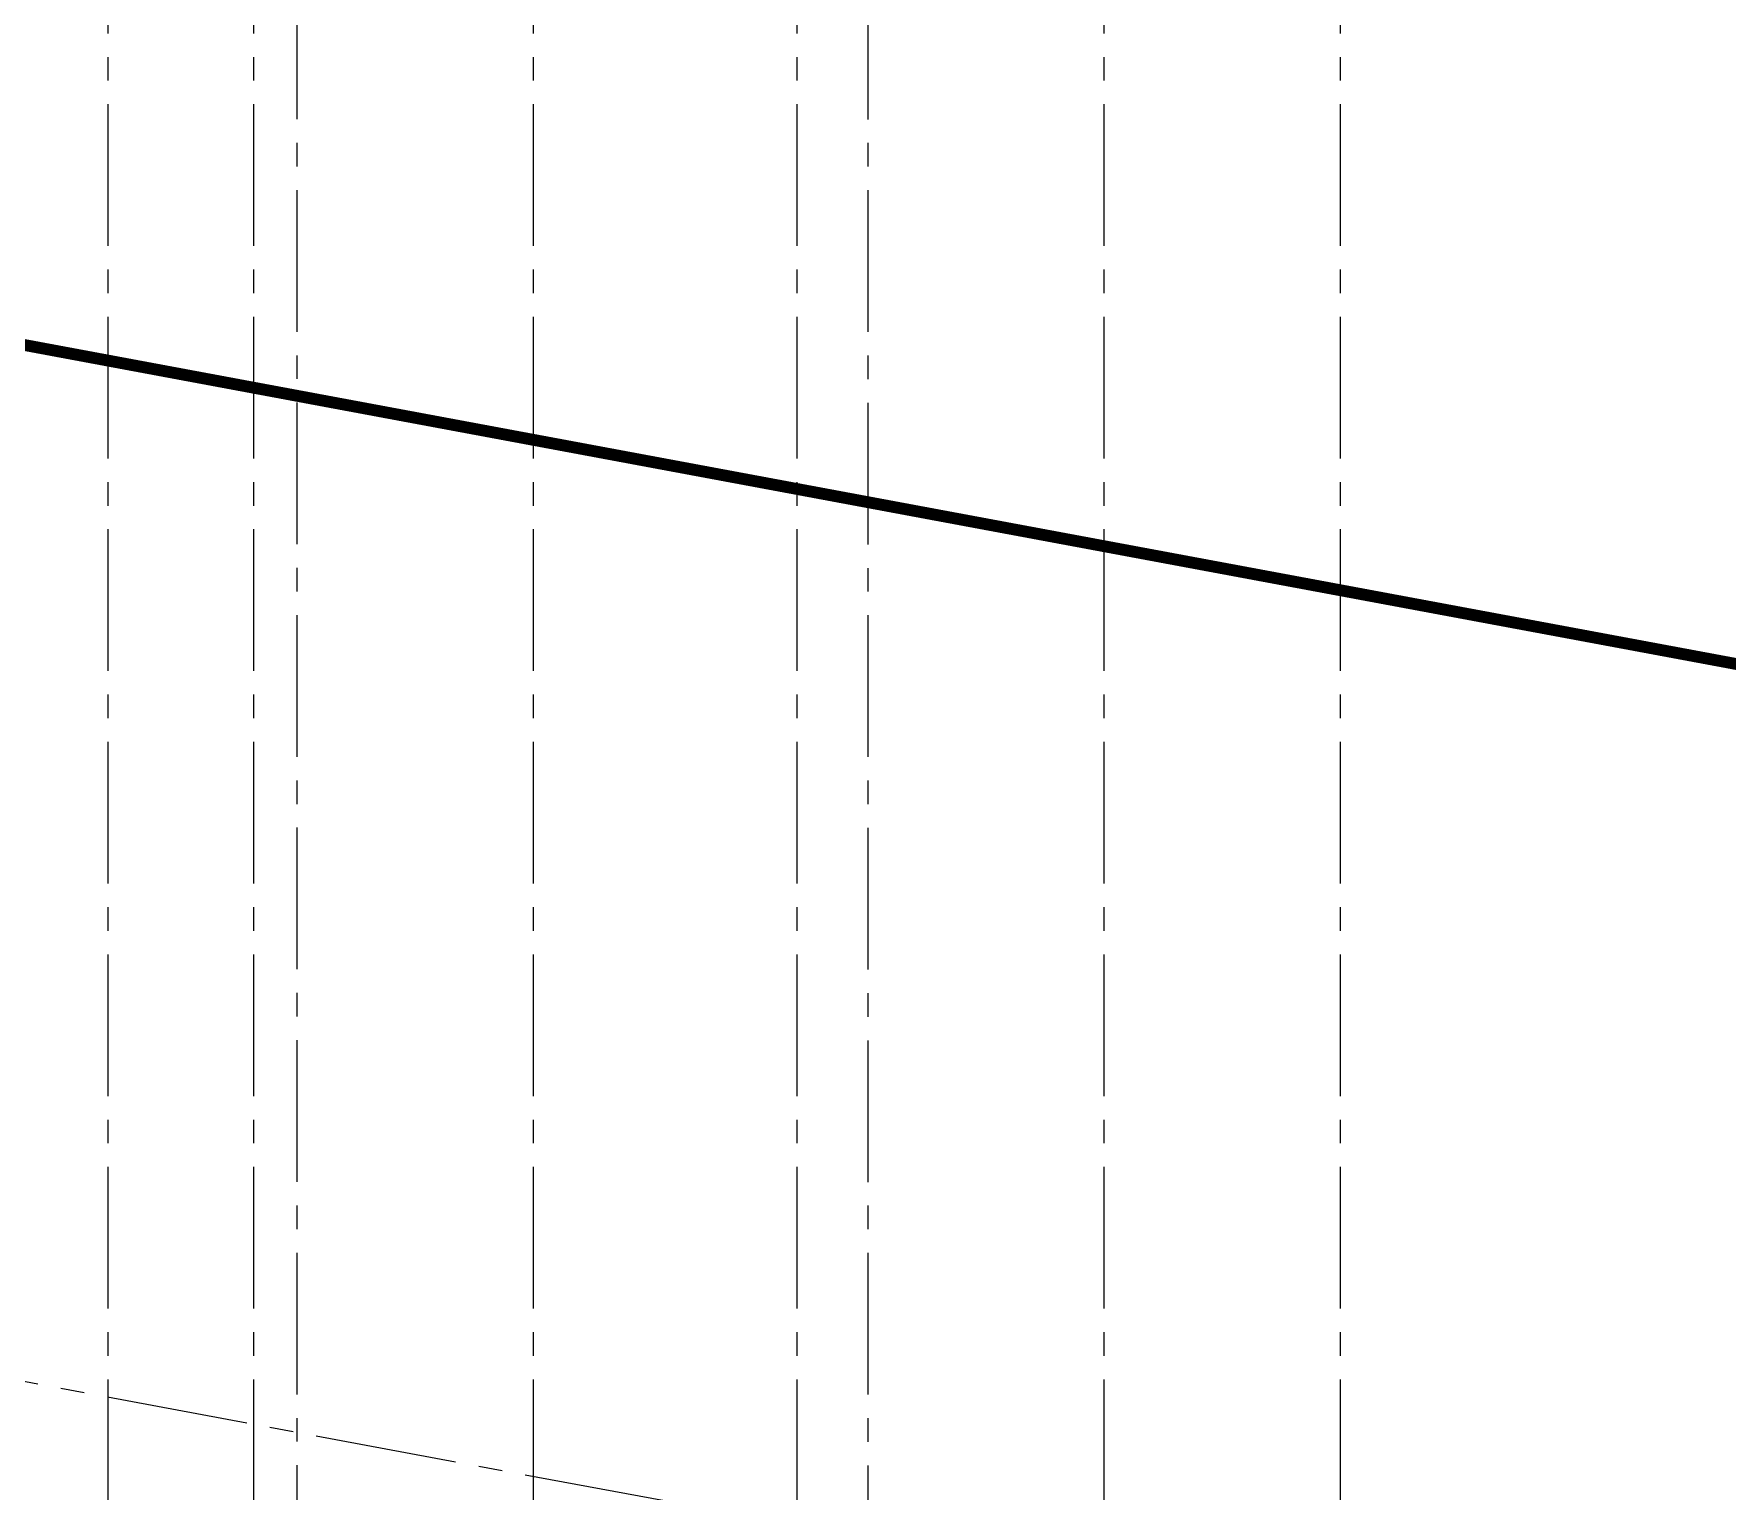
# Model space of a CAD drawing. Header units: inches. Extents: x 18000 to 22048, y 0 to 3165.
# Drawn here: x 18632.2 to 19062.3, y 2209.6 to 2579.9 of the extents above; entities that cross this region are included whole.
import ezdxf

# ---------------------------------------------------------------- set-up
doc = ezdxf.new("R2010")
doc.units = ezdxf.units.IN
doc.header["$LTSCALE"] = 48
doc.header["$MEASUREMENT"] = 0
for name, pattern in [('CENTER2', [1.125, 0.75, -0.125, 0.125, -0.125]), ('HIDDEN', [0.375, 0.25, -0.125]), ('PHANTOM2', [1.25, 0.625, -0.125, 0.125, -0.125, 0.125, -0.125])]:
    doc.linetypes.add(name, pattern=pattern)
for name, color, linetype in [('_0_Objects', 8, 'Continuous'), ('A-Grid(3-32)', 8, 'CENTER2'), ('A-Site-Property', 8, 'PHANTOM2')]:
    doc.layers.add(name, color=color, linetype=linetype)

# ---------------------------------------------------------------- blocks, each defined once
blk = doc.blocks.new('3RD FLOOR - STRUCTURAL GRID')
at = {"layer": 'A-Grid(3-32)'}
for p, q in [((-3364.5, -13426.01), (-3364.5, -15409.77)), ((-3327.5, -13426.01), (-3327.5, -15409.77)), ((-3256.5, -13426.01), (-3256.5, -15409.77)), ((-3189.5, -13426.01), (-3189.5, -15409.77)), ((-3111.5, -13426.01), (-3111.5, -15409.77)), ((-3051.5, -13426.01), (-3051.5, -15409.77)), ((-3316.5, -13447.81), (-3316.5, -15387.97)), ((-3171.5, -13447.85), (-3171.5, -15387.92)), ((-3895.5, -13709.47), (-87.5, -14419.25))]:
    blk.add_line(p, q, dxfattribs=at)

msp = doc.modelspace()

# ---------------------------------------------------------------- linework, layer by layer
at = {"layer": 'A-Site-Property', "const_width": 3}
msp.add_lwpolyline([(18860, 809.26, 0.000391), (18716, 809.14, 0.00127), (18248, 807.22), (18248, 1672.12), (18248, 2571.99), (21651.75, 1937.56, 0.002707), (21800, 1910.76), (21800, 809.26), (18860, 809.26)], format="xyb", dxfattribs=at)

# ---------------------------------------------------------------- block references
at = {"layer": '_0_Objects', "linetype": 'HIDDEN'}
msp.add_blockref('3RD FLOOR - STRUCTURAL GRID', (22015.5, 16042.01), dxfattribs=at)

doc.saveas('drawing.dxf')
